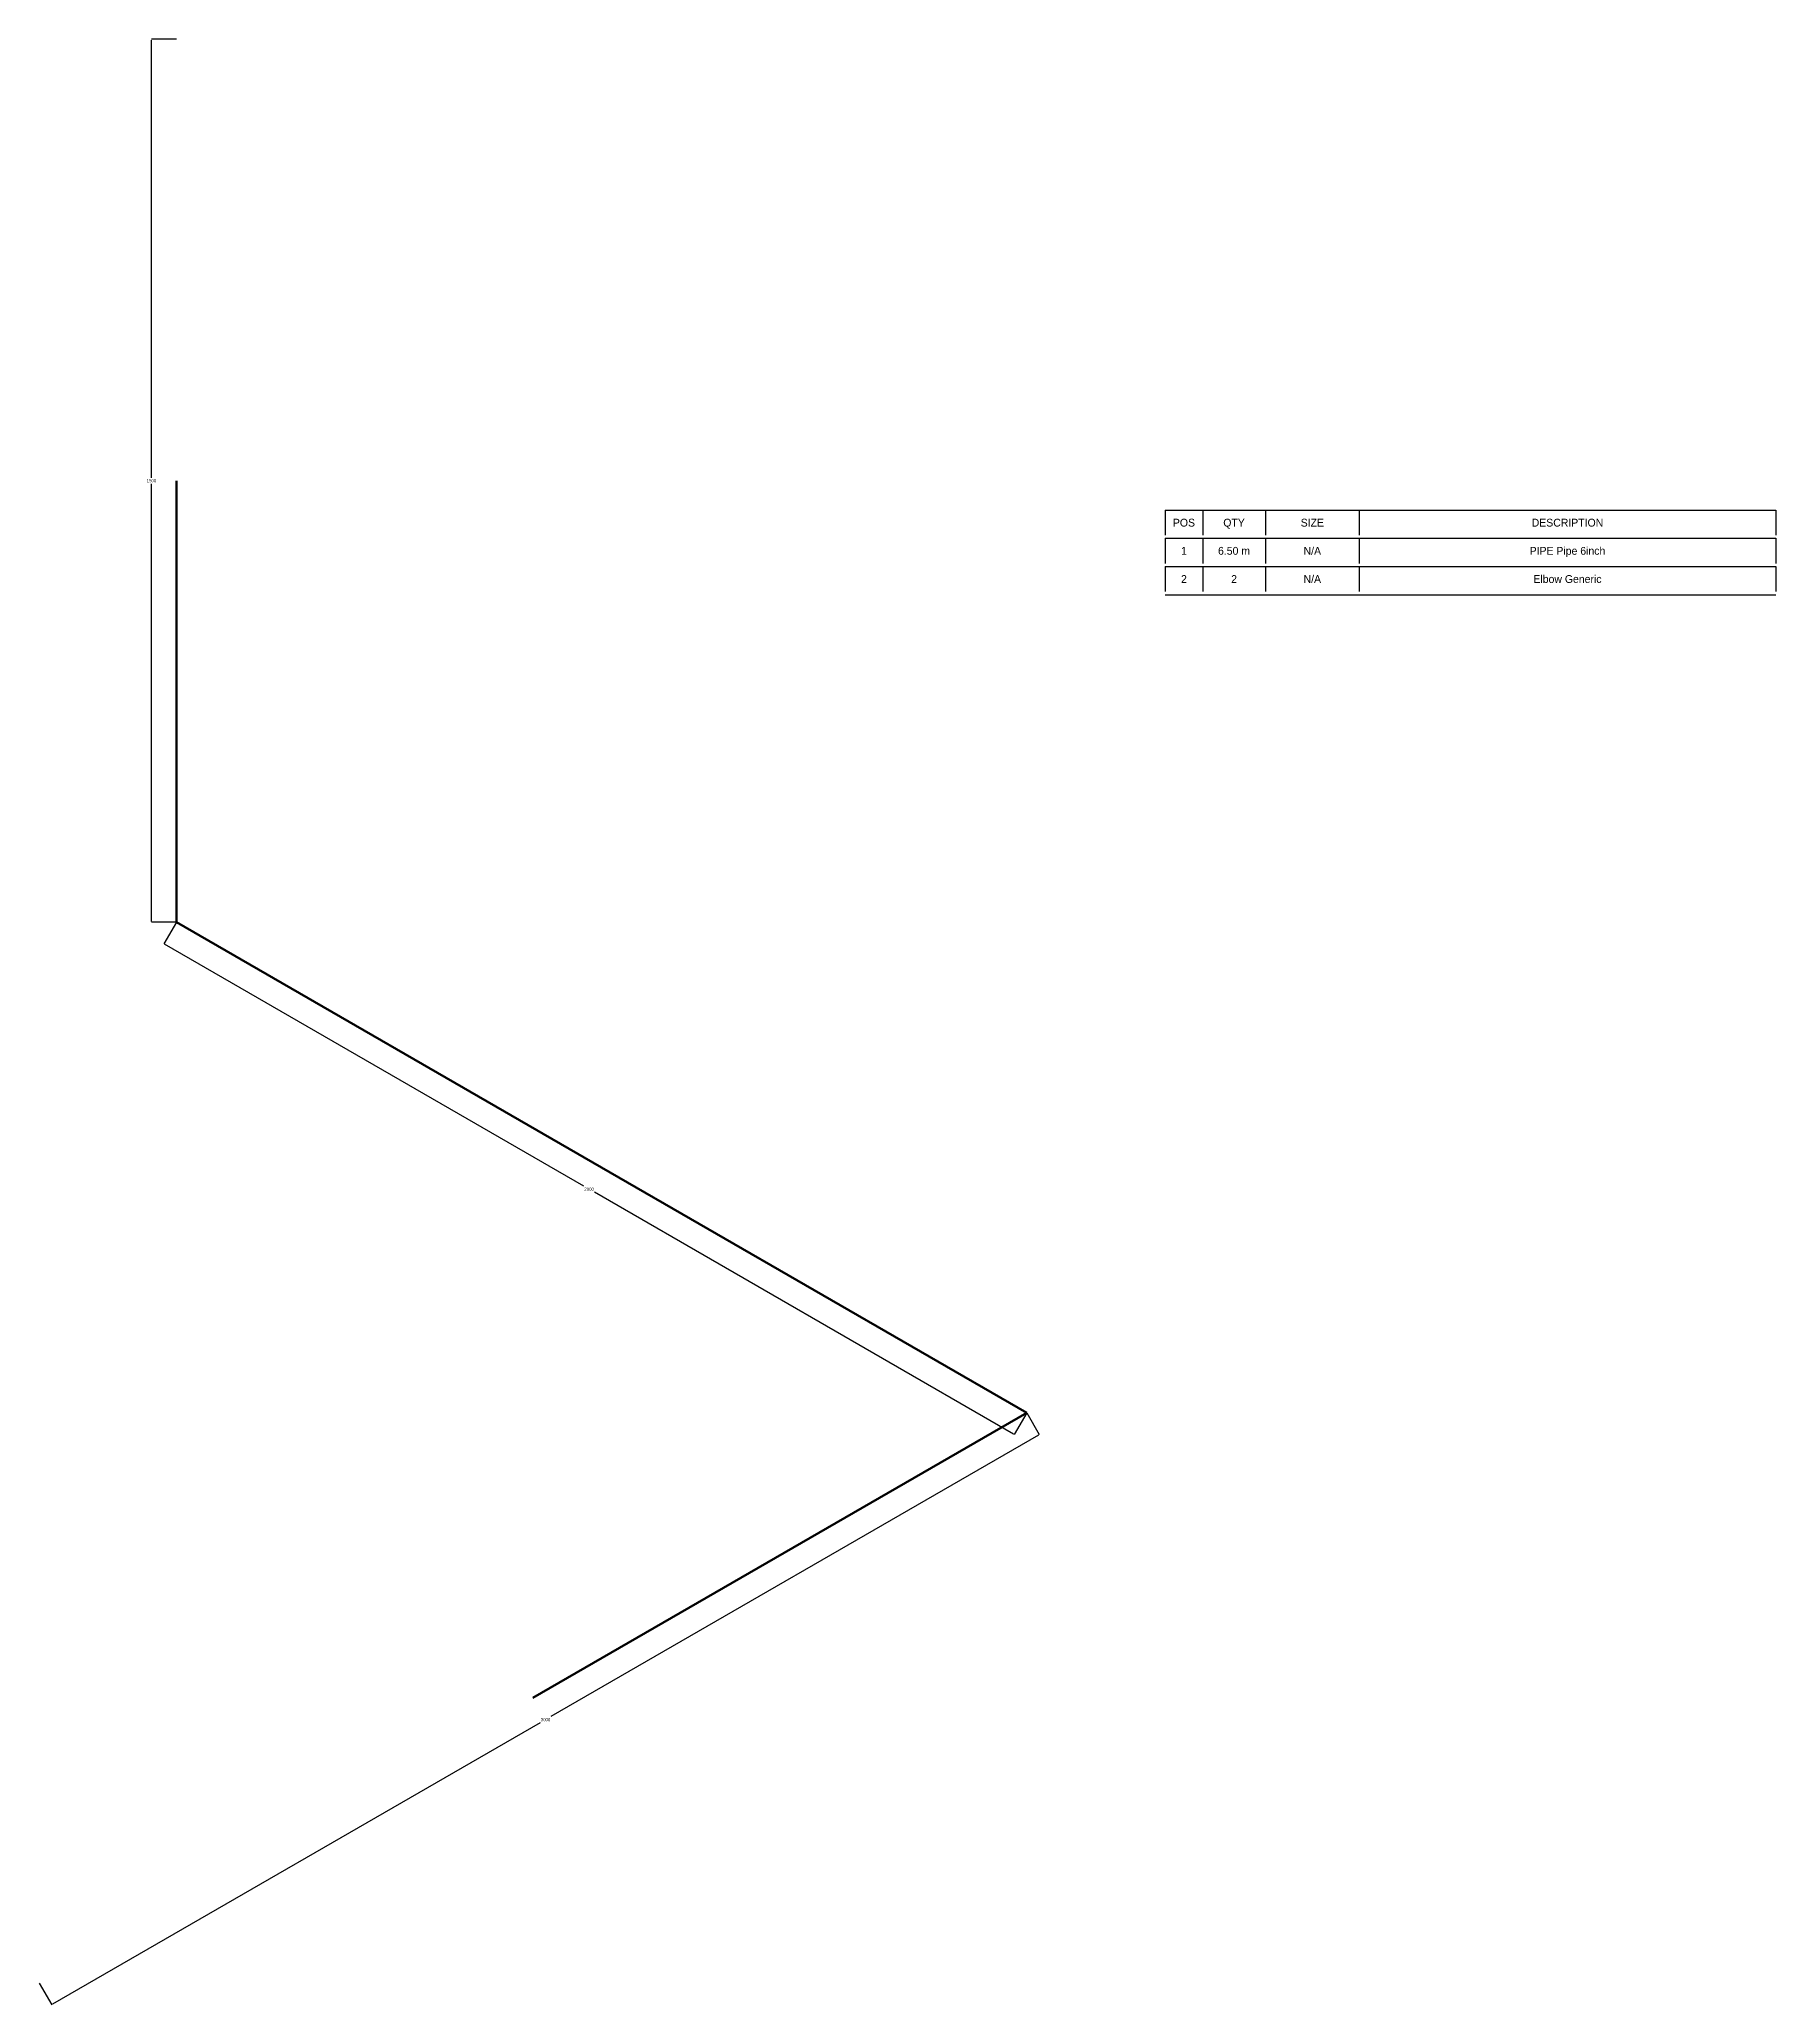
# Model space of a CAD drawing. Header units: millimetres. Extents: x 25 to 580, y -82 to 545.
import ezdxf
from ezdxf.enums import TextEntityAlignment as Align

# ---------------------------------------------------------------- set-up
doc = ezdxf.new("R2010")
doc.units = ezdxf.units.MM
for name, color, linetype, lineweight in [('ISO_DIM', 2, 'Continuous', 25), ('ISO_PIPE', 1, 'Continuous', 70), ('ISO_TEXT', 2, 'Continuous', 25)]:
    doc.layers.add(name, color=color, linetype=linetype, lineweight=lineweight)
doc.dimstyles.get("Standard").update_dxf_attribs({"dimtxt": 2.5, "dimasz": 2.5, "dimexe": 1.25, "dimexo": 0.625, "dimtad": 1, "dimcen": 2.5, "dimazin": 3, "dimtfac": 1, "dimtmove": 0, "dimatfit": 3})

# ---------------------------------------------------------------- blocks, each defined once
blk = doc.blocks.new('_CLOSEDFILLED')
at = {"color": 0, "linetype": 'BYBLOCK'}
blk.add_solid([(-1, 0.2), (0, 0), (-1, -0.2)], dxfattribs=at)
blk = doc.blocks.new('*D1')
for p, q in [((340.77, 106.64), (344.77, 99.71)), ((344.56, 99.59), (188.77, 9.64)), ((185.41, 7.7), (29.62, -82.24)), ((25.4, -75.44), (29.4, -82.37))]:
    blk.add_line(p, q)
at = {"layer": 'Defpoints'}
for p in [(340.77, 106.64), (344.77, 99.71), (25.4, -75.44)]:
    blk.add_point(p, dxfattribs=at)
at = {"layer": 'ISO_DIM', "xscale": 0.25, "yscale": 0.25}
for p, rotation in [((344.77, 99.71), 30), ((29.4, -82.37), -150)]:
    blk.add_blockref('_CLOSEDFILLED', p, dxfattribs=dict(at, rotation=rotation))
at = {"layer": 'ISO_DIM', "insert": (187.09, 8.67), "char_height": 1, "attachment_point": 5}
blk.add_mtext('3000', dxfattribs=at)
blk = doc.blocks.new('*D2')
for p, q in [((69.23, 263.41), (65.23, 256.49)), ((199.32, 179.07), (65.44, 256.36)), ((336.56, 99.84), (202.68, 177.13)), ((340.77, 106.64), (336.77, 99.71))]:
    blk.add_line(p, q)
at = {"layer": 'Defpoints'}
for p in [(69.23, 263.41), (340.77, 106.64), (336.77, 99.71)]:
    blk.add_point(p, dxfattribs=at)
at = {"layer": 'ISO_DIM', "xscale": 0.25, "yscale": 0.25}
for p, rotation in [((65.23, 256.49), 150), ((336.77, 99.71), 330)]:
    blk.add_blockref('_CLOSEDFILLED', p, dxfattribs=dict(at, rotation=rotation))
at = {"layer": 'ISO_DIM', "insert": (201, 178.1), "char_height": 1, "attachment_point": 5}
blk.add_mtext('2000', dxfattribs=at)
blk = doc.blocks.new('*D3')
for p, q in [((69.23, 545.39), (61.23, 545.39)), ((61.23, 405.37), (61.23, 545.14)), ((61.23, 263.66), (61.23, 403.43)), ((69.23, 263.41), (61.23, 263.41))]:
    blk.add_line(p, q)
at = {"layer": 'Defpoints'}
for p in [(69.23, 545.39), (61.23, 263.41), (69.23, 263.41)]:
    blk.add_point(p, dxfattribs=at)
at = {"layer": 'ISO_DIM', "xscale": 0.25, "yscale": 0.25}
for p, rotation in [((61.23, 545.39), 90), ((61.23, 263.41), 270)]:
    blk.add_blockref('_CLOSEDFILLED', p, dxfattribs=dict(at, rotation=rotation))
at = {"layer": 'ISO_DIM', "insert": (61.23, 404.4), "char_height": 1, "attachment_point": 5}
blk.add_mtext('1500', dxfattribs=at)

msp = doc.modelspace()

# ---------------------------------------------------------------- linework, layer by layer
at = {"layer": 'ISO_PIPE'}
for p, q in [((69.228, 263.414), (69.228, 404.4)), ((205, 185.026), (69.228, 263.414)), ((340.772, 106.639), (205, 185.026)), ((183.088, 15.6), (340.772, 106.639))]:
    msp.add_line(p, q, dxfattribs=at)
at = {"layer": 'ISO_TEXT'}
for p, q in [((385, 395), (580, 395)), ((385, 395), (385, 387)), ((397, 395), (397, 387)), ((417, 395), (417, 387)), ((447, 395), (447, 387)), ((580, 395), (580, 387)), ((385, 386), (580, 386)), ((385, 386), (385, 378)), ((397, 386), (397, 378)), ((417, 386), (417, 378)), ((447, 386), (447, 378)), ((580, 386), (580, 378)), ((385, 377), (580, 377)), ((385, 377), (385, 369)), ((397, 377), (397, 369)), ((417, 377), (417, 369)), ((447, 377), (447, 369)), ((580, 377), (580, 369)), ((385, 368), (580, 368))]:
    msp.add_line(p, q, dxfattribs=at)

# ---------------------------------------------------------------- texts
for s, p in [('POS', (391, 391)), ('QTY', (407, 391)), ('SIZE', (432, 391)), ('DESCRIPTION', (513.5, 391)), ('1', (391, 382)), ('6.50 m', (407, 382)), ('N/A', (432, 382)), ('PIPE Pipe 6inch', (513.5, 382)), ('2', (391, 373)), ('2', (407, 373)), ('N/A', (432, 373)), ('Elbow Generic', (513.5, 373))]:
    msp.add_text(s, height=2.5).set_placement(p, align=Align.MIDDLE_CENTER)

# ---------------------------------------------------------------- dimensions: what is measured, and where the dimension line sits
at = {"layer": 'ISO_DIM'}
for base, p1, p2, angle, text, picture, middle in [((61.228, 263.414), (69.228, 263.414), (69.228, 545.386), 90, '1500', '*D3', (61.228, 404.4)), ((336.772, 99.71), (340.772, 106.639), (69.228, 263.414), 150, '2000', '*D2', (201, 178.098)), ((344.772, 99.71), (340.772, 106.639), (25.404, -75.439), 210, '3000', '*D1', (187.088, 8.672))]:
    dim = msp.add_linear_dim(base=base, p1=p1, p2=p2, angle=angle, text=text, dimstyle='Standard', override={"dimtih": 1, "dimtoh": 1}, dxfattribs=at)
    dim.commit()
    dim.dimension.update_dxf_attribs({"geometry": picture, "text_midpoint": middle})

doc.saveas('drawing.dxf')
